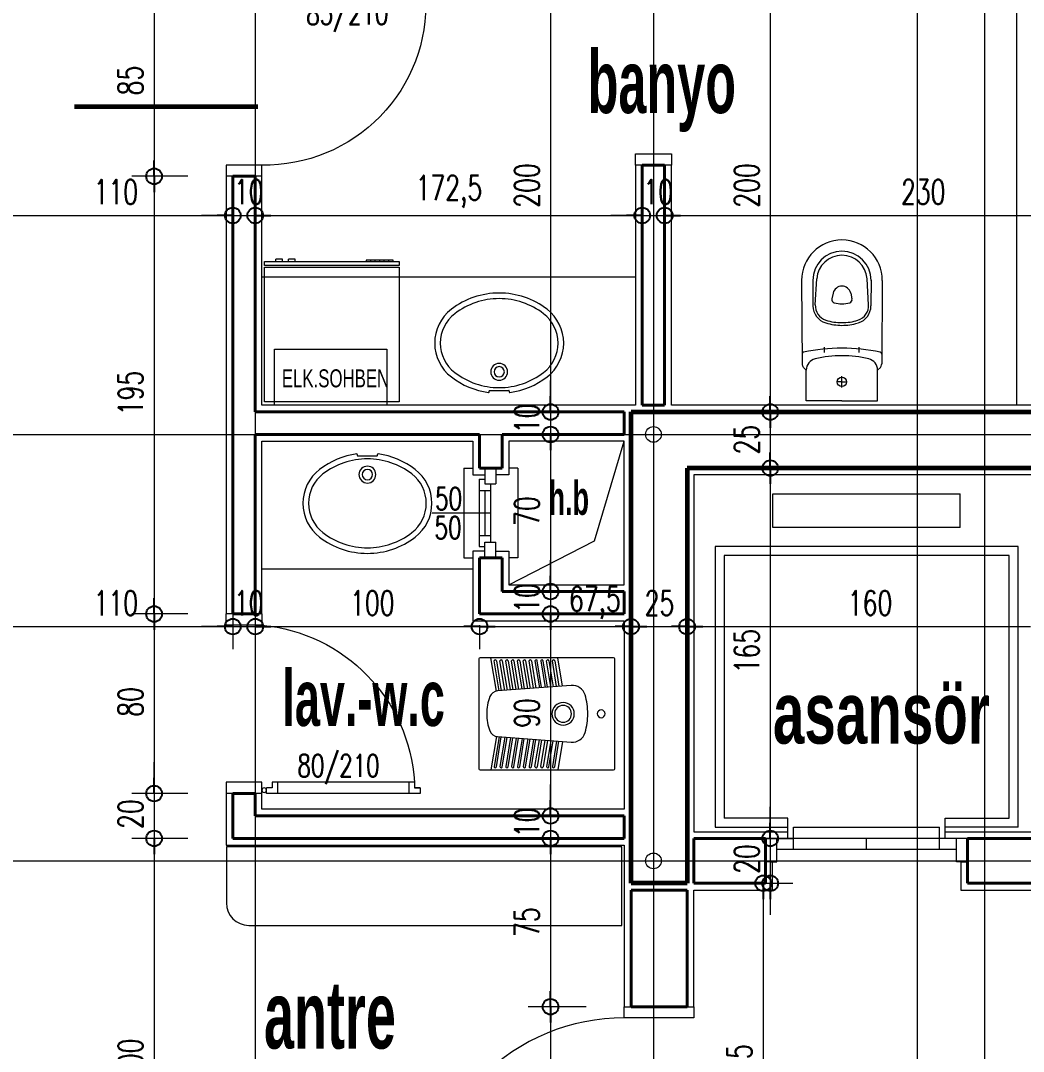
# Model space of a CAD drawing. Header units: millimetres. Extents: x 2016.56 to 2021.8, y 13721.83 to 13722.48.
# Drawn here: x 2017.8394 to 2017.9288, y 13722.1558 to 13722.2477 of the extents above; entities that cross this region are included whole.
import ezdxf

# ---------------------------------------------------------------- set-up
doc = ezdxf.new("R2010")
doc.units = ezdxf.units.MM
for name, pattern in [('ACAD_ISO04W100', [30, 24, -3, 0, -3]), ('ACAD_ISO07W100', [3, 0, -3]), ('DASHDOT', [25.4, 12.7, -6.35, 0, -6.35]), ('DASHED2', [9.524999999999999, 6.35, -3.175])]:
    doc.linetypes.add(name, pattern=pattern)
doc.layers.get('0').update_dxf_attribs({"lineweight": 20})
for name, color, linetype, lineweight in [('aks', 1, 'Continuous', 9), ('DH', 7, 'Continuous', 20), ('DUVAR', 4, 'Continuous', 40), ('DV', 7, 'Continuous', 20), ('kesit', 5, 'Continuous', 60), ('kolon', 5, 'Continuous', 60), ('PENCERE', 3, 'Continuous', 13), ('SIVA', 7, 'Continuous', 20), ('TEFRİŞ', 11, 'Continuous', 9), ('TEXT', 7, 'Continuous', 20)]:
    doc.layers.add(name, color=color, linetype=linetype, lineweight=lineweight)
doc.styles.get("Standard").update_dxf_attribs({"font": 'txt.shx', "width": 0.7, "height": 11})
doc.styles.add('style1', font='swisscbo.ttf', dxfattribs={"width": 0.75, "height": 11})
doc.styles.add('style3', font='GOTHIC.TTF', dxfattribs={"width": 0.7, "height": 11})

msp = doc.modelspace()

# ---------------------------------------------------------------- linework, layer by layer
at = {"color": 0, "lineweight": -2}
for p, q in [((2017.851278259251, 13722.23378914312), (2017.851278259251, 13722.23518914312)), ((2017.851278259251, 13722.23378914312), (2017.851278259251, 13722.23238914312)), ((2017.858290658595, 13722.23030462601), (2017.856890658595, 13722.23030462601)), ((2017.858290658595, 13722.23030462601), (2017.856890658595, 13722.23030462601)), ((2017.860290658595, 13722.23030462601), (2017.861690658595, 13722.23030462601)), ((2017.860290658595, 13722.23030462601), (2017.861690658595, 13722.23030462601)), ((2017.894790658595, 13722.23030462601), (2017.893390658595, 13722.23030462601)), ((2017.894790658595, 13722.23030462601), (2017.893390658595, 13722.23030462601)), ((2017.896790658595, 13722.23030462601), (2017.898190658595, 13722.23030462601)), ((2017.896790658595, 13722.23030462601), (2017.898190658595, 13722.23030462601)), ((2017.88661650944, 13722.21278914312), (2017.88661650944, 13722.21418914312)), ((2017.88661650944, 13722.21278914312), (2017.88661650944, 13722.21418914312)), ((2017.906208940575, 13722.21278914312), (2017.906208940575, 13722.21418914312)), ((2017.906208940575, 13722.21278914312), (2017.906208940575, 13722.21138914312)), ((2017.88661650944, 13722.21078914312), (2017.88661650944, 13722.20938914313)), ((2017.88661650944, 13722.21078914312), (2017.88661650944, 13722.20938914313)), ((2017.906208940575, 13722.20778914312), (2017.906208940575, 13722.20918914312)), ((2017.906208940575, 13722.20778914312), (2017.906208940575, 13722.20638914312)), ((2017.88661650944, 13722.19678914312), (2017.88661650944, 13722.19818914312)), ((2017.88661650944, 13722.19678914312), (2017.88661650944, 13722.19818914312)), ((2017.851278259251, 13722.19478914312), (2017.851278259251, 13722.19618914312)), ((2017.851278259251, 13722.19478914312), (2017.851278259251, 13722.19338914312)), ((2017.88661650944, 13722.19478914312), (2017.88661650944, 13722.19338914312)), ((2017.88661650944, 13722.19478914312), (2017.88661650944, 13722.19338914312)), ((2017.858290658595, 13722.19366210878), (2017.856890658595, 13722.19366210878)), ((2017.858290658595, 13722.19366210878), (2017.856890658595, 13722.19366210878)), ((2017.860290658595, 13722.19366210878), (2017.861690658595, 13722.19366210878)), ((2017.860290658595, 13722.19366210878), (2017.861690658595, 13722.19366210878)), ((2017.880290658595, 13722.19366210878), (2017.878890658595, 13722.19366210878)), ((2017.880290658595, 13722.19366210878), (2017.881690658595, 13722.19366210878)), ((2017.893790658595, 13722.19366210878), (2017.892390658595, 13722.19366210878)), ((2017.893790658595, 13722.19366210878), (2017.895190658595, 13722.19366210878)), ((2017.898790658595, 13722.19366210878), (2017.897390658595, 13722.19366210878)), ((2017.898790658595, 13722.19366210878), (2017.900190658595, 13722.19366210878)), ((2017.851278259251, 13722.17878914312), (2017.851278259251, 13722.18018914312)), ((2017.851278259251, 13722.17878914312), (2017.851278259251, 13722.18018914312)), ((2017.88661650944, 13722.17678914312), (2017.88661650944, 13722.17818914312)), ((2017.88661650944, 13722.17678914312), (2017.88661650944, 13722.17818914312)), ((2017.906208940575, 13722.17478914312), (2017.906208940575, 13722.17618914312)), ((2017.906208940575, 13722.17478914312), (2017.906208940575, 13722.17618914312)), ((2017.851278259251, 13722.17478914312), (2017.851278259251, 13722.17338914312)), ((2017.851278259251, 13722.17478914312), (2017.851278259251, 13722.17338914312)), ((2017.88661650944, 13722.17478914312), (2017.88661650944, 13722.17338914312)), ((2017.88661650944, 13722.17478914312), (2017.88661650944, 13722.17338914312)), ((2017.905574720914, 13722.17078914312), (2017.905574720914, 13722.16938914312)), ((2017.906208940575, 13722.17078914312), (2017.906208940575, 13722.16938914312)), ((2017.88661650944, 13722.15978914312), (2017.88661650944, 13722.16118914312)), ((2017.88661650944, 13722.15978914312), (2017.88661650944, 13722.15838914312))]:
    msp.add_line(p, q, dxfattribs=at)
for p, q in [((2017.894190658595, 13722.22478914312), (2017.860890658595, 13722.22478914312)), ((2017.879690658595, 13722.19878914312), (2017.860890658595, 13722.19878914312)), ((2017.901290658595, 13722.17578914312), (2017.907786182151, 13722.17578914312)), ((2017.928290658595, 13722.17578914312), (2017.921786182151, 13722.17578914312))]:
    msp.add_line(p, q)
at = {"linetype": 'DASHED2'}
for p, q in [((2017.862018618958, 13722.21338914312), (2017.862018618958, 13722.21838914313)), ((2017.862018618958, 13722.21838914313), (2017.872018618958, 13722.21838914313)), ((2017.872018618958, 13722.21838914313), (2017.872018618958, 13722.21338914312))]:
    msp.add_line(p, q, dxfattribs=at)
at = {"color": 0, "lineweight": -2}
for centre in [(2017.851278259251, 13722.23378914312), (2017.851278259251, 13722.23378914312), (2017.858290658595, 13722.23030462601), (2017.858290658595, 13722.23030462601), (2017.860290658595, 13722.23030462601), (2017.860290658595, 13722.23030462601), (2017.894790658595, 13722.23030462601), (2017.894790658595, 13722.23030462601), (2017.896790658595, 13722.23030462601), (2017.896790658595, 13722.23030462601), (2017.88661650944, 13722.21278914312), (2017.88661650944, 13722.21278914312), (2017.906208940575, 13722.21278914312), (2017.906208940575, 13722.21278914312), (2017.88661650944, 13722.21078914312), (2017.88661650944, 13722.21078914312), (2017.906208940575, 13722.20778914312), (2017.906208940575, 13722.20778914312), (2017.88661650944, 13722.19678914312), (2017.88661650944, 13722.19678914312), (2017.851278259251, 13722.19478914312), (2017.851278259251, 13722.19478914312), (2017.88661650944, 13722.19478914312), (2017.88661650944, 13722.19478914312), (2017.858290658595, 13722.19366210878), (2017.858290658595, 13722.19366210878), (2017.860290658595, 13722.19366210878), (2017.860290658595, 13722.19366210878), (2017.880290658595, 13722.19366210878), (2017.880290658595, 13722.19366210878), (2017.893790658595, 13722.19366210878), (2017.893790658595, 13722.19366210878), (2017.898790658595, 13722.19366210878), (2017.898790658595, 13722.19366210878), (2017.851278259251, 13722.17878914312), (2017.851278259251, 13722.17878914312), (2017.88661650944, 13722.17678914312), (2017.88661650944, 13722.17678914312), (2017.851278259251, 13722.17478914312), (2017.851278259251, 13722.17478914312), (2017.88661650944, 13722.17478914312), (2017.88661650944, 13722.17478914312), (2017.906208940575, 13722.17478914312), (2017.906208940575, 13722.17478914312), (2017.905574720914, 13722.17078914312), (2017.906208940575, 13722.17078914312), (2017.88661650944, 13722.15978914312), (2017.88661650944, 13722.15978914312)]:
    msp.add_circle(centre, 0.0007, dxfattribs=at)
at = {"layer": 'aks', "linetype": 'ACAD_ISO04W100', "ltscale": 2}
for p, q in [((2017.860290658595, 13722.40645173834), (2017.860290658595, 13721.95238660583)), ((2017.895790658595, 13722.40645173834), (2017.895790658595, 13721.95238660583)), ((2017.919290658595, 13722.40645173834), (2017.919290658595, 13721.95238660583)), ((2017.925290658595, 13722.40645173834), (2017.925290658595, 13721.95238660583)), ((2017.678471498505, 13722.21078914312), (2018.212109818685, 13722.21078914312)), ((2017.678471498505, 13722.17278914312), (2018.212109818685, 13722.17278914312))]:
    msp.add_line(p, q, dxfattribs=at)
at = {"layer": 'aks'}
for centre in [(2017.895790658595, 13722.21078914312), (2017.895790658595, 13722.17278914312)]:
    msp.add_circle(centre, 0.0007, dxfattribs=at)
at = {"layer": 'DH', "lineweight": 20}
for p, q in [((2017.858290658595, 13722.22737454297), (2017.858290658595, 13722.23230462601)), ((2017.858290658595, 13722.22724357146), (2017.858290658595, 13722.23230462601)), ((2017.860290658595, 13722.22728914312), (2017.860290658595, 13722.23230462601)), ((2017.860290658595, 13722.22728914312), (2017.860290658595, 13722.23230462601)), ((2017.894790658595, 13722.23032986836), (2017.894790658595, 13722.23230462601)), ((2017.894790658595, 13722.23032986836), (2017.894790658595, 13722.23230462601)), ((2017.896790658595, 13722.22933934951), (2017.896790658595, 13722.23230462601)), ((2017.896790658595, 13722.22933934951), (2017.896790658595, 13722.23230462601)), ((2017.858290658595, 13722.19665872329), (2017.858290658595, 13722.19166210877)), ((2017.858290658595, 13722.19583908643), (2017.858290658595, 13722.19166210877)), ((2017.860290658595, 13722.19621075064), (2017.860290658595, 13722.19166210877)), ((2017.860290658595, 13722.19621075064), (2017.860290658595, 13722.19166210877)), ((2017.893790658595, 13722.1908425647), (2017.893790658595, 13722.19566210877)), ((2017.893790658595, 13722.1908425647), (2017.893790658595, 13722.19566210877)), ((2017.898790658595, 13722.18984727913), (2017.898790658595, 13722.19566210877)), ((2017.898790658595, 13722.18984727913), (2017.898790658595, 13722.19566210877)), ((2017.880290658595, 13722.19378914312), (2017.880290658595, 13722.19166210877)), ((2017.880290658595, 13722.19378914312), (2017.880290658595, 13722.19166210877))]:
    msp.add_line(p, q, dxfattribs=at)
at = {"layer": 'DH'}
for p, q in [((2017.837690658595, 13722.23030462601), (2017.856890658595, 13722.23030462601)), ((2017.856890658595, 13722.23030462601), (2017.855490658595, 13722.23030462601)), ((2017.858290658595, 13722.23030462601), (2017.860290658595, 13722.23030462601)), ((2017.861690658595, 13722.23030462601), (2017.893390658595, 13722.23030462601)), ((2017.861690658595, 13722.23030462601), (2017.863090658595, 13722.23030462601)), ((2017.893390658595, 13722.23030462601), (2017.891990658595, 13722.23030462601)), ((2017.894790658595, 13722.23030462601), (2017.896790658595, 13722.23030462601)), ((2017.898190658595, 13722.23030462601), (2017.941390658595, 13722.23030462601)), ((2017.898190658595, 13722.23030462601), (2017.899590658595, 13722.23030462601)), ((2017.837690658595, 13722.19366210878), (2017.856890658595, 13722.19366210878)), ((2017.856890658595, 13722.19366210878), (2017.855490658595, 13722.19366210878)), ((2017.858290658595, 13722.19366210878), (2017.860290658595, 13722.19366210878)), ((2017.861690658595, 13722.19366210878), (2017.878890658595, 13722.19366210878)), ((2017.861690658595, 13722.19366210878), (2017.863090658595, 13722.19366210878)), ((2017.881690658595, 13722.19366210878), (2017.892390658595, 13722.19366210878)), ((2017.895190658595, 13722.19366210878), (2017.897390658595, 13722.19366210878)), ((2017.900190658595, 13722.19366210878), (2017.929390658595, 13722.19366210878))]:
    msp.add_line(p, q, dxfattribs=at)
at = {"layer": 'DUVAR'}
for p, q in [((2017.894790658595, 13722.23478914312), (2017.896790658595, 13722.23478914312)), ((2017.894790658595, 13722.21338914312), (2017.894790658595, 13722.23478914312)), ((2017.896790658595, 13722.21338914312), (2017.896790658595, 13722.23478914312)), ((2017.858290658595, 13722.23378914312), (2017.858290658595, 13722.19478914312)), ((2017.860290658595, 13722.23378914312), (2017.858290658595, 13722.23378914312)), ((2017.860290658595, 13722.23378914312), (2017.860290658595, 13722.21278914312)), ((2017.894790658595, 13722.21338914312), (2017.896790658595, 13722.21338914312)), ((2017.893190658595, 13722.21278914312), (2017.860290658595, 13722.21278914312)), ((2017.893190658595, 13722.21078914312), (2017.893190658595, 13722.21278914312)), ((2017.860290658595, 13722.21078914312), (2017.860290658595, 13722.19478914312)), ((2017.880290658595, 13722.21078914312), (2017.860290658595, 13722.21078914312)), ((2017.880290658595, 13722.21078914312), (2017.880290658595, 13722.20778914312)), ((2017.882290658595, 13722.21078914312), (2017.882290658595, 13722.20778914312)), ((2017.893190658595, 13722.21078914312), (2017.882290658595, 13722.21078914312)), ((2017.882290658595, 13722.20778914312), (2017.880290658595, 13722.20778914312)), ((2017.880290658595, 13722.19978914312), (2017.880290658595, 13722.19478914312)), ((2017.882290658595, 13722.19978914312), (2017.880290658595, 13722.19978914312)), ((2017.882290658595, 13722.19978914312), (2017.882290658595, 13722.19678914312)), ((2017.882290658595, 13722.19678914312), (2017.893190658595, 13722.19678914312)), ((2017.893190658595, 13722.19478914312), (2017.893190658595, 13722.19678914312)), ((2017.860290658595, 13722.19478914312), (2017.858290658595, 13722.19478914312)), ((2017.880290658595, 13722.19478914312), (2017.893190658595, 13722.19478914312)), ((2017.858290658595, 13722.17878914312), (2017.858290658595, 13722.17478914312)), ((2017.860290658595, 13722.17878914312), (2017.858290658595, 13722.17878914312)), ((2017.860290658595, 13722.17878914312), (2017.860290658595, 13722.17678914312)), ((2017.860290658595, 13722.17678914312), (2017.893190658595, 13722.17678914312)), ((2017.893190658595, 13722.17478914312), (2017.893190658595, 13722.17678914312)), ((2017.858290658595, 13722.17478914312), (2017.893190658595, 13722.17478914312)), ((2017.899390658595, 13722.17478914312), (2017.905790658595, 13722.17478914312)), ((2017.899390658595, 13722.17078914312), (2017.899390658595, 13722.17478914312)), ((2017.905790658595, 13722.17478914312), (2017.905790658595, 13722.17078914312)), ((2017.923790658595, 13722.17478914312), (2017.923790658595, 13722.17078914312)), ((2017.923790658595, 13722.17478914312), (2017.930190658595, 13722.17478914312)), ((2017.893790658595, 13722.17018914312), (2017.893790658595, 13722.15978914312)), ((2017.898790658595, 13722.17018914312), (2017.893790658595, 13722.17018914312)), ((2017.898790658595, 13722.17018914312), (2017.898790658595, 13722.15978914312)), ((2017.899390658595, 13722.17078914312), (2017.905790658595, 13722.17078914312)), ((2017.923790658595, 13722.17078914312), (2017.930190658595, 13722.17078914312)), ((2017.898790658595, 13722.15978914312), (2017.893790658595, 13722.15978914312))]:
    msp.add_line(p, q, dxfattribs=at)
at = {"layer": 'DV'}
for p, q in [((2017.88661650944, 13722.25138914312), (2017.88661650944, 13722.21418914312)), ((2017.906208940575, 13722.25138914312), (2017.906208940575, 13722.21418914312)), ((2017.851278259251, 13722.24938914312), (2017.851278259251, 13722.23518914312)), ((2017.851278259251, 13722.23238914312), (2017.851278259251, 13722.19618914312)), ((2017.88661650944, 13722.21418914312), (2017.88661650944, 13722.21558914312)), ((2017.88661650944, 13722.21278914312), (2017.88661650944, 13722.21078914312)), ((2017.906208940575, 13722.21138914312), (2017.906208940575, 13722.20918914312)), ((2017.88661650944, 13722.20938914313), (2017.88661650944, 13722.19818914312)), ((2017.88661650944, 13722.20938914313), (2017.88661650944, 13722.20798914312)), ((2017.906208940575, 13722.20638914312), (2017.906208940575, 13722.17618914312)), ((2017.88661650944, 13722.19818914312), (2017.88661650944, 13722.19958914312)), ((2017.88661650944, 13722.19678914312), (2017.88661650944, 13722.19478914312)), ((2017.851278259251, 13722.19338914312), (2017.851278259251, 13722.18018914312)), ((2017.88661650944, 13722.19338914312), (2017.88661650944, 13722.17818914312)), ((2017.88661650944, 13722.19338914312), (2017.88661650944, 13722.19198914312)), ((2017.851278259251, 13722.18018914312), (2017.851278259251, 13722.18158914312)), ((2017.88661650944, 13722.17818914312), (2017.88661650944, 13722.17958914312)), ((2017.851278259251, 13722.17878914312), (2017.851278259251, 13722.17478914312)), ((2017.906208940575, 13722.17618914312), (2017.906208940575, 13722.17758914312)), ((2017.88661650944, 13722.17678914312), (2017.88661650944, 13722.17478914312)), ((2017.906208940575, 13722.17478914312), (2017.906208940575, 13722.17078914312)), ((2017.851278259251, 13722.17338914312), (2017.851278259251, 13722.13618914312)), ((2017.851278259251, 13722.17338914312), (2017.851278259251, 13722.17198914312)), ((2017.88661650944, 13722.17338914312), (2017.88661650944, 13722.16118914312)), ((2017.88661650944, 13722.17338914312), (2017.88661650944, 13722.17198914312)), ((2017.905574720914, 13722.16938914312), (2017.905574720914, 13722.13918914312)), ((2017.906208940575, 13722.16938914312), (2017.906208940575, 13722.16798914312)), ((2017.88661650944, 13722.15838914312), (2017.88661650944, 13722.14118914312))]:
    msp.add_line(p, q, dxfattribs=at)
at = {"layer": 'DV', "lineweight": 20}
for p, q in [((2017.854290658595, 13722.23378914312), (2017.849278259251, 13722.23378914312)), ((2017.854290658595, 13722.23378914312), (2017.849278259251, 13722.23378914312)), ((2017.885183877686, 13722.21278914312), (2017.88861650944, 13722.21278914312)), ((2017.885183877686, 13722.21278914312), (2017.88861650944, 13722.21278914312)), ((2017.908010419444, 13722.21278914312), (2017.904208940575, 13722.21278914312)), ((2017.908010419444, 13722.21278914312), (2017.904208940575, 13722.21278914312)), ((2017.886290658595, 13722.21078914312), (2017.88861650944, 13722.21078914312)), ((2017.886290658595, 13722.21078914312), (2017.88861650944, 13722.21078914312)), ((2017.908869027862, 13722.20778914312), (2017.904208940575, 13722.20778914312)), ((2017.908869027862, 13722.20778914312), (2017.904208940575, 13722.20778914312)), ((2017.886290658595, 13722.19678914312), (2017.88861650944, 13722.19678914312)), ((2017.886290658595, 13722.19678914312), (2017.88861650944, 13722.19678914312)), ((2017.854290658595, 13722.19478914312), (2017.849278259251, 13722.19478914312)), ((2017.854290658595, 13722.19478914312), (2017.849278259251, 13722.19478914312)), ((2017.886200124566, 13722.19478914312), (2017.88861650944, 13722.19478914312)), ((2017.886200124566, 13722.19478914312), (2017.88861650944, 13722.19478914312)), ((2017.854290658595, 13722.17878914312), (2017.849278259251, 13722.17878914312)), ((2017.854290658595, 13722.17878914312), (2017.849278259251, 13722.17878914312)), ((2017.886954708788, 13722.17678914312), (2017.88861650944, 13722.17678914312)), ((2017.886954708788, 13722.17678914312), (2017.88861650944, 13722.17678914312)), ((2017.854290658595, 13722.17478914312), (2017.849278259251, 13722.17478914312)), ((2017.854290658595, 13722.17478914312), (2017.849278259251, 13722.17478914312)), ((2017.886066163828, 13722.17478914312), (2017.88861650944, 13722.17478914312)), ((2017.886066163828, 13722.17478914312), (2017.88861650944, 13722.17478914312)), ((2017.903390658595, 13722.17478914312), (2017.908208940575, 13722.17478914312)), ((2017.903390658595, 13722.17478914312), (2017.908208940575, 13722.17478914312)), ((2017.903390658595, 13722.17078914312), (2017.907574720914, 13722.17078914312)), ((2017.903390658595, 13722.17078914312), (2017.908208940575, 13722.17078914312)), ((2017.889790658595, 13722.15978914312), (2017.88461650944, 13722.15978914312)), ((2017.889790658595, 13722.15978914312), (2017.88461650944, 13722.15978914312))]:
    msp.add_line(p, q, dxfattribs=at)
at = {"layer": 'kesit', "linetype": 'ACAD_ISO04W100'}
msp.add_line((2017.860528805354, 13722.23996950955), (2017.84419207787, 13722.23996950955), dxfattribs=at)
at = {"layer": 'kolon'}
for p, q in [((2017.893790658595, 13722.17078914312), (2017.893790658595, 13722.21278914312)), ((2017.893790658595, 13722.21278914312), (2017.945290658595, 13722.21278914312)), ((2017.930790658595, 13722.20778914312), (2017.898790658595, 13722.20778914312)), ((2017.898790658595, 13722.20778914312), (2017.898790658595, 13722.17078914312)), ((2017.898790658595, 13722.17078914312), (2017.893790658595, 13722.17078914312))]:
    msp.add_line(p, q, dxfattribs=at)
at = {"layer": 'PENCERE'}
for p, q in [((2017.894190658595, 13722.23478914312), (2017.894190658595, 13722.23578914312)), ((2017.894190658595, 13722.23578914312), (2017.897390658595, 13722.23578914312)), ((2017.897390658595, 13722.23578914312), (2017.897390658595, 13722.23478914312)), ((2017.857690658595, 13722.23478914312), (2017.857690658595, 13722.23378914312)), ((2017.894790658595, 13722.23478914312), (2017.894190658595, 13722.23478914312)), ((2017.897390658595, 13722.23478914312), (2017.896790658595, 13722.23478914312)), ((2017.858290658595, 13722.23378914312), (2017.857690658595, 13722.23378914312)), ((2017.860890658595, 13722.23378914312), (2017.860290658595, 13722.23378914312)), ((2017.880754984389, 13722.20778914312), (2017.880754984389, 13722.20638914312)), ((2017.881754984389, 13722.20778914312), (2017.881754984389, 13722.20638914312)), ((2017.880254984389, 13722.20678914312), (2017.880754984389, 13722.20678914312)), ((2017.880254984389, 13722.20678914312), (2017.880254984389, 13722.20078914312)), ((2017.880754984389, 13722.20638914312), (2017.881754984389, 13722.20638914312)), ((2017.881254984389, 13722.20638914312), (2017.881254984389, 13722.20118914312)), ((2017.880254984389, 13722.20578914313), (2017.881254984389, 13722.20578914313)), ((2017.880754984389, 13722.20578914313), (2017.880754984389, 13722.20178914312)), ((2017.880254984389, 13722.20178914312), (2017.881254984389, 13722.20178914312)), ((2017.880254984389, 13722.20078914312), (2017.880754984389, 13722.20078914312)), ((2017.880754984389, 13722.20118914312), (2017.881754984389, 13722.20118914312)), ((2017.880754984389, 13722.19978914312), (2017.880754984389, 13722.20118914312)), ((2017.881754984389, 13722.19978914312), (2017.881754984389, 13722.20118914312)), ((2017.857690658595, 13722.19378914312), (2017.857690658595, 13722.19478914312)), ((2017.858290658595, 13722.19478914312), (2017.857690658595, 13722.19478914312)), ((2017.860890658595, 13722.19478914312), (2017.860290658595, 13722.19478914312)), ((2017.857690658595, 13722.17978914312), (2017.857690658595, 13722.17878914312)), ((2017.858290658595, 13722.17878914312), (2017.857690658595, 13722.17878914312)), ((2017.860890658595, 13722.17878914312), (2017.860290658595, 13722.17878914312)), ((2017.893190658595, 13722.15878914312), (2017.893190658595, 13722.15978914312)), ((2017.893190658595, 13722.15978914312), (2017.893790658595, 13722.15978914312)), ((2017.898790658595, 13722.15978914312), (2017.899390658595, 13722.15978914312)), ((2017.899390658595, 13722.15978914312), (2017.899390658595, 13722.15878914312))]:
    msp.add_line(p, q, dxfattribs=at)
at = {"layer": 'PENCERE', "extrusion": (-2.999321443644279e-32, -1.224606353822378e-16, -1)}
for p, q in [((2017.860890658595, 13722.23478914312), (2017.857690658595, 13722.23478914312)), ((2017.860890658595, 13722.23378914312), (2017.860890658595, 13722.23478914312))]:
    msp.add_line(p, q, dxfattribs=at)
at = {"layer": 'PENCERE', "extrusion": (-2.999321443644278e-32, 1.224606353822377e-16, -1)}
for p, q in [((2017.860890658595, 13722.19478914312), (2017.860890658595, 13722.19378914312)), ((2017.860890658595, 13722.19378914312), (2017.857690658595, 13722.19378914312))]:
    msp.add_line(p, q, dxfattribs=at)
at = {"layer": 'PENCERE', "extrusion": (-1.499660721822138e-32, -1.224606353822377e-16, -1)}
for p, q in [((2017.860890658595, 13722.17978914312), (2017.857690658595, 13722.17978914312)), ((2017.860890658595, 13722.17878914312), (2017.860890658595, 13722.17978914312))]:
    msp.add_line(p, q, dxfattribs=at)
at = {"layer": 'PENCERE', "extrusion": (-4.379057701015052e-47, -1.224606353822377e-16, -1)}
for p, q in [((2017.861290658595, 13722.17878914312), (2017.861290658595, 13722.17928914313)), ((2017.861790658595, 13722.17928914313), (2017.861290658595, 13722.17928914313)), ((2017.874490658595, 13722.17978914312), (2017.861790658595, 13722.17978914312)), ((2017.861790658595, 13722.17978914312), (2017.861790658595, 13722.17928914313)), ((2017.862290658595, 13722.17978914312), (2017.862290658595, 13722.17878914312)), ((2017.873990658595, 13722.17978914312), (2017.873990658595, 13722.17878914312)), ((2017.874490658595, 13722.17978914312), (2017.874490658595, 13722.17928914313)), ((2017.874490658595, 13722.17928914313), (2017.874990658595, 13722.17928914313)), ((2017.874990658595, 13722.17928914313), (2017.874490658595, 13722.17928914313)), ((2017.874990658595, 13722.17928914313), (2017.874990658595, 13722.17878914312)), ((2017.874990658595, 13722.17878914312), (2017.861290658595, 13722.17878914312))]:
    msp.add_line(p, q, dxfattribs=at)
at = {"layer": 'PENCERE', "extrusion": (1.359474883320852e-29, 1.224606353822377e-16, -1)}
msp.add_line((2017.899390658595, 13722.15878914312), (2017.893190658595, 13722.15878914312), dxfattribs=at)
at = {"layer": 'PENCERE', "extrusion": (-4.379057701015052e-47, -1.224606353822377e-16, -1)}
msp.add_circle((-2017.861090658595, 13722.17908914312), 0.0002, dxfattribs=at)
at = {"layer": 'PENCERE', "extrusion": (-4.379057701015053e-47, 1.224606353822377e-16, -1)}
msp.add_arc((-2017.861138541701, 13722.24915320357), 0.01436619916531696, 177.462894705691, 270.9886651679178, dxfattribs=at)
at = {"layer": 'PENCERE', "extrusion": (-4.379057701015052e-47, -1.224606353822377e-16, -1)}
msp.add_arc((-2017.859531554003, 13722.17886315581), 0.01498773707762894, 95.20279185687308, 176.4578392859356, dxfattribs=at)
at = {"layer": 'PENCERE'}
msp.add_arc((2017.893104173224, 13722.14099844898), 0.01779090436109204, 89.72147192712997, 180.6740871448406, dxfattribs=at)
at = {"layer": 'SIVA'}
for p, q in [((2017.894190658595, 13722.23478914312), (2017.894190658595, 13722.21338914312)), ((2017.897390658595, 13722.21338914312), (2017.897390658595, 13722.23478914312)), ((2017.857690658595, 13722.23378914312), (2017.857690658595, 13722.19478914312)), ((2017.860890658595, 13722.21338914312), (2017.860890658595, 13722.23378914312)), ((2017.894190658595, 13722.21338914312), (2017.860890658595, 13722.21338914312)), ((2017.942190658595, 13722.21338914312), (2017.897390658595, 13722.21338914312)), ((2017.860890658595, 13722.19478914312), (2017.860890658595, 13722.21018914312)), ((2017.860890658595, 13722.21018914312), (2017.879690658595, 13722.21018914312)), ((2017.879690658595, 13722.21018914312), (2017.879690658595, 13722.20718914312)), ((2017.893190658595, 13722.21018914312), (2017.882890658595, 13722.21018914312)), ((2017.882890658595, 13722.21018914312), (2017.882890658595, 13722.20718914312)), ((2017.890543693984, 13722.20131287235), (2017.893190658595, 13722.21018914312)), ((2017.893190658595, 13722.19738914312), (2017.893190658595, 13722.21018914312)), ((2017.878890658595, 13722.20778914312), (2017.879690658595, 13722.20778914312)), ((2017.878890658595, 13722.20778914312), (2017.878890658595, 13722.19978914312)), ((2017.883690658595, 13722.20778914312), (2017.882890658595, 13722.20778914312)), ((2017.883690658595, 13722.20778914312), (2017.883690658595, 13722.19978914312)), ((2017.879690658595, 13722.20718914312), (2017.880754984389, 13722.20718914312)), ((2017.882890658595, 13722.20718914312), (2017.881754984389, 13722.20718914312)), ((2017.930190658595, 13722.20718914312), (2017.899390658595, 13722.20718914312)), ((2017.899390658595, 13722.20718914312), (2017.899390658595, 13722.17538914312)), ((2017.906445240237, 13722.20249438255), (2017.906445240237, 13722.20549438255)), ((2017.906445240237, 13722.20549438255), (2017.923136076953, 13722.20549438255)), ((2017.923136076953, 13722.20249438255), (2017.923136076953, 13722.20549438255)), ((2017.923136076953, 13722.20249438255), (2017.906445240237, 13722.20249438255)), ((2017.882890658595, 13722.19738914312), (2017.890543693984, 13722.20131287235)), ((2017.880754984389, 13722.20038914312), (2017.879690658595, 13722.20038914312)), ((2017.879690658595, 13722.20038914312), (2017.879690658595, 13722.19418914312)), ((2017.881754984389, 13722.20038914312), (2017.882890658595, 13722.20038914312)), ((2017.882890658595, 13722.20038914312), (2017.882890658595, 13722.19738914312)), ((2017.901290658595, 13722.200788812), (2017.901290658595, 13722.17578914312)), ((2017.928290658595, 13722.200788812), (2017.901290658595, 13722.200788812)), ((2017.928290658595, 13722.17578914312), (2017.928290658595, 13722.200788812)), ((2017.878890658595, 13722.19978914312), (2017.879690658595, 13722.19978914312)), ((2017.883690658595, 13722.19978914312), (2017.882890658595, 13722.19978914312)), ((2017.902090658595, 13722.199988812), (2017.902090658595, 13722.17658914312)), ((2017.927490658595, 13722.199988812), (2017.902090658595, 13722.199988812)), ((2017.927490658595, 13722.17658914312), (2017.927490658595, 13722.199988812)), ((2017.882890658595, 13722.19738914312), (2017.893190658595, 13722.19738914312)), ((2017.879690658595, 13722.19418914312), (2017.893190658595, 13722.19418914312)), ((2017.893190658595, 13722.19418914312), (2017.893190658595, 13722.17738914312)), ((2017.857690658595, 13722.17878914312), (2017.857690658595, 13722.17418914312)), ((2017.860890658595, 13722.17738914312), (2017.860890658595, 13722.17878914312)), ((2017.893190658595, 13722.17738914312), (2017.860890658595, 13722.17738914312)), ((2017.907786182151, 13722.17658914312), (2017.902090658595, 13722.17658914312)), ((2017.907786182151, 13722.17578914312), (2017.907786182151, 13722.17658914312)), ((2017.921786182151, 13722.17658914312), (2017.927490658595, 13722.17658914312)), ((2017.921786182151, 13722.17578914312), (2017.921786182151, 13722.17658914312)), ((2017.907786182151, 13722.17478914312), (2017.907786182151, 13722.17578914312)), ((2017.908286182151, 13722.17378914312), (2017.908286182151, 13722.17578914312)), ((2017.908286182151, 13722.17578914312), (2017.921286182151, 13722.17578914312)), ((2017.921286182151, 13722.17378914312), (2017.921286182151, 13722.17578914312)), ((2017.921786182151, 13722.17478914312), (2017.921786182151, 13722.17578914312)), ((2017.899390658595, 13722.17538914312), (2017.907786182151, 13722.17538914312)), ((2017.923790658595, 13722.17478914312), (2017.905790658595, 13722.17478914312)), ((2017.906786182151, 13722.17268914312), (2017.906786182151, 13722.17478914312)), ((2017.914790658595, 13722.17378914312), (2017.914790658595, 13722.17478914312)), ((2017.921786182151, 13722.17538914312), (2017.930190658595, 13722.17538914312)), ((2017.922795135038, 13722.17268914312), (2017.922795135038, 13722.17478914312)), ((2017.857690658595, 13722.17418914312), (2017.893190658595, 13722.17418914312)), ((2017.893190658595, 13722.17418914312), (2017.893190658595, 13722.15978914312)), ((2017.922795135038, 13722.17378914312), (2017.906786182151, 13722.17378914312)), ((2017.906298658595, 13722.17268914312), (2017.905790658595, 13722.17268914312)), ((2017.906298658595, 13722.17268914312), (2017.906786182151, 13722.17268914312)), ((2017.906390658595, 13722.17018914312), (2017.906390658595, 13722.17268914312)), ((2017.923282658595, 13722.17268914312), (2017.922795135038, 13722.17268914312)), ((2017.923190658595, 13722.17268914312), (2017.923190658595, 13722.17018914312)), ((2017.923282658595, 13722.17268914312), (2017.923790658595, 13722.17268914312)), ((2017.899390658595, 13722.15978914312), (2017.899390658595, 13722.17018914312)), ((2017.899390658595, 13722.17018914312), (2017.906390658595, 13722.17018914312)), ((2017.923190658595, 13722.17018914312), (2017.936390658595, 13722.17018914312))]:
    msp.add_line(p, q, dxfattribs=at)
at = {"layer": 'TEFRİŞ'}
for p, q in [((2017.928190658595, 13722.21338914312), (2017.928190658595, 13722.25218914312)), ((2017.861119831571, 13722.22583070417), (2017.861119831571, 13722.22618508948)), ((2017.861119831571, 13722.22618508948), (2017.873119831571, 13722.22618508948)), ((2017.862122433369, 13722.22621777945), (2017.862122433369, 13722.22641698236)), ((2017.862711172916, 13722.22641698236), (2017.862122433369, 13722.22641698236)), ((2017.862711172916, 13722.22621777945), (2017.862711172916, 13722.22641698236)), ((2017.863855944171, 13722.22641698236), (2017.863267204624, 13722.22641698236)), ((2017.863267204624, 13722.22621777945), (2017.863267204624, 13722.22641698236)), ((2017.863855944171, 13722.22621777945), (2017.863855944171, 13722.22641698236)), ((2017.87258972375, 13722.22631891247), (2017.87018972375, 13722.22631891247)), ((2017.87018972375, 13722.22631891247), (2017.87018972375, 13722.22622839417)), ((2017.87058972375, 13722.22622839417), (2017.87058972375, 13722.22631891247)), ((2017.87098972375, 13722.22622839417), (2017.87098972375, 13722.22631891247)), ((2017.87138972375, 13722.22622839417), (2017.87138972375, 13722.22631891247)), ((2017.87178972375, 13722.22622839417), (2017.87178972375, 13722.22631891247)), ((2017.87218972375, 13722.22622839417), (2017.87218972375, 13722.22631891247)), ((2017.87258972375, 13722.22622839417), (2017.87258972375, 13722.22631891247)), ((2017.873119831571, 13722.22618508948), (2017.873119831571, 13722.22583070417)), ((2017.873119831571, 13722.22583070417), (2017.861119831571, 13722.22583070417)), ((2017.861119831571, 13722.22478914312), (2017.861119831571, 13722.22570344142)), ((2017.861119831571, 13722.22570344142), (2017.873119831571, 13722.22570344142)), ((2017.873119831571, 13722.22570344142), (2017.873119831571, 13722.22478914312)), ((2017.908994766473, 13722.22452065264), (2017.909044766473, 13722.21708032183)), ((2017.909994743893, 13722.22452737261), (2017.910010077544, 13722.22224562401)), ((2017.910218967407, 13722.22234904081), (2017.910358873497, 13722.22465623508)), ((2017.914970565539, 13722.22234904081), (2017.914830659449, 13722.22465623508)), ((2017.915194789052, 13722.22452737261), (2017.915179455402, 13722.22224562401)), ((2017.916194766473, 13722.22452065264), (2017.916144766473, 13722.21708032183)), ((2017.911814756103, 13722.22339010431), (2017.911698719467, 13722.22288081665)), ((2017.913374776843, 13722.22339010431), (2017.913490813478, 13722.22288081665)), ((2017.911044766473, 13722.21807983461), (2017.911044766473, 13722.21855155716)), ((2017.914144766473, 13722.21807983461), (2017.914144766473, 13722.21855155716)), ((2017.909170858784, 13722.21675474386), (2017.909098356311, 13722.21688032183)), ((2017.916018674161, 13722.21675474386), (2017.916091176634, 13722.21688032183)), ((2017.909170858784, 13722.21675474386), (2017.909414766473, 13722.21652147227)), ((2017.909414766473, 13722.21377065264), (2017.909414766473, 13722.21652147227)), ((2017.916018674161, 13722.21675474386), (2017.915774766473, 13722.21652147227)), ((2017.915774766473, 13722.21377065264), (2017.915774766473, 13722.21652147227)), ((2017.881138823962, 13722.21456760837), (2017.881138823962, 13722.21464746796)), ((2017.881178090109, 13722.21469509486), (2017.882903227081, 13722.21469509486)), ((2017.882942493228, 13722.21464746796), (2017.882942493228, 13722.21456760837)), ((2017.912594766473, 13722.21377065264), (2017.909414766473, 13722.21377065264)), ((2017.912594766473, 13722.21377065264), (2017.915774766473, 13722.21377065264)), ((2017.869388823962, 13722.20901067788), (2017.869388823962, 13722.20893081829)), ((2017.869428090109, 13722.20888319138), (2017.871153227081, 13722.20888319138)), ((2017.871192493228, 13722.20893081829), (2017.871192493228, 13722.20901067788)), ((2017.880235317275, 13722.19079492381), (2017.880235317275, 13722.18099492381)), ((2017.892235317275, 13722.19089492381), (2017.880335317275, 13722.19089492381)), ((2017.881786199287, 13722.18792157308), (2017.881299494633, 13722.19089492381)), ((2017.882026407042, 13722.18793981671), (2017.881590874211, 13722.1906005512)), ((2017.881790419476, 13722.19061958994), (2017.882226580171, 13722.18795501973)), ((2017.882540021747, 13722.18797882542), (2017.882110874212, 13722.1906005512)), ((2017.882310419476, 13722.19061958994), (2017.882740194876, 13722.18799402844)), ((2017.883053636452, 13722.18801783413), (2017.882630874212, 13722.1906005512)), ((2017.882830419476, 13722.19061958994), (2017.883253809581, 13722.18803303716)), ((2017.883567251157, 13722.18805684284), (2017.883150874212, 13722.1906005512)), ((2017.883350419477, 13722.19061958994), (2017.883767424286, 13722.18807204587)), ((2017.884080865862, 13722.18809585156), (2017.883670874211, 13722.1906005512)), ((2017.883870419476, 13722.19061958994), (2017.884281038991, 13722.18811105458)), ((2017.884594480567, 13722.18813486027), (2017.884190874212, 13722.1906005512)), ((2017.884390419476, 13722.19061958994), (2017.884794653696, 13722.18815006329)), ((2017.885108095272, 13722.18817386898), (2017.884710874212, 13722.1906005512)), ((2017.884910419476, 13722.19061958994), (2017.885308268401, 13722.188189072)), ((2017.885230874212, 13722.1906005512), (2017.885621709977, 13722.18821287769)), ((2017.885821883106, 13722.18822808071), (2017.885430419477, 13722.19061958994)), ((2017.885750874212, 13722.1906005512), (2017.886135324682, 13722.1882518864)), ((2017.886335497811, 13722.18826708942), (2017.885950419476, 13722.19061958994)), ((2017.886648939387, 13722.18829089511), (2017.886270874212, 13722.1906005512)), ((2017.886470419476, 13722.19061958994), (2017.886849112516, 13722.18830609814)), ((2017.887162554092, 13722.18832990383), (2017.886790874212, 13722.1906005512)), ((2017.886990419476, 13722.19061958994), (2017.887362727221, 13722.18834510685)), ((2017.887676168797, 13722.18836891254), (2017.887262688668, 13722.19089492381)), ((2017.892335317275, 13722.18099492381), (2017.892335317275, 13722.19079492381)), ((2017.888453139167, 13722.18842792295), (2017.8818976896, 13722.1879300407)), ((2017.881786199287, 13722.18386827455), (2017.881299494633, 13722.18089492381)), ((2017.882026407042, 13722.18385003092), (2017.881590874211, 13722.18118929643)), ((2017.881790419476, 13722.18117025769), (2017.882226580171, 13722.1838348279)), ((2017.8818976896, 13722.18385980693), (2017.888453139167, 13722.18336192468)), ((2017.882540021747, 13722.18381102221), (2017.882110874212, 13722.18118929643)), ((2017.882310419476, 13722.18117025769), (2017.882740194876, 13722.18379581919)), ((2017.883053636452, 13722.1837720135), (2017.882630874212, 13722.18118929643)), ((2017.882830419476, 13722.18117025769), (2017.883253809581, 13722.18375681047)), ((2017.883567251157, 13722.18373300479), (2017.883150874212, 13722.18118929643)), ((2017.883350419477, 13722.18117025769), (2017.883767424286, 13722.18371780176)), ((2017.884080865862, 13722.18369399607), (2017.883670874211, 13722.18118929643)), ((2017.883870419476, 13722.18117025769), (2017.884281038991, 13722.18367879305)), ((2017.884594480567, 13722.18365498736), (2017.884190874212, 13722.18118929643)), ((2017.884390419476, 13722.18117025769), (2017.884794653696, 13722.18363978434)), ((2017.885108095272, 13722.18361597865), (2017.884710874212, 13722.18118929643)), ((2017.884910419476, 13722.18117025769), (2017.885308268401, 13722.18360077563)), ((2017.885230874212, 13722.18118929643), (2017.885621709977, 13722.18357696994)), ((2017.885821883106, 13722.18356176692), (2017.885430419477, 13722.18117025769)), ((2017.885750874212, 13722.18118929643), (2017.886135324682, 13722.18353796123)), ((2017.886335497811, 13722.18352275821), (2017.885950419476, 13722.18117025769)), ((2017.886648939387, 13722.18349895251), (2017.886270874212, 13722.18118929643)), ((2017.886470419476, 13722.18117025769), (2017.886849112516, 13722.18348374949)), ((2017.887162554092, 13722.1834599438), (2017.886790874212, 13722.18118929643)), ((2017.886990419476, 13722.18117025769), (2017.887362727221, 13722.18344474078)), ((2017.887676168797, 13722.18342093509), (2017.887262688668, 13722.18089492381)), ((2017.880335317275, 13722.18089492381), (2017.892235317275, 13722.18089492381)), ((2017.863720989405, 13722.17403680521), (2017.857720989405, 13722.17403680521)), ((2017.857720989405, 13722.17403680521), (2017.857720989405, 13722.16903680521)), ((2017.892971616612, 13722.17403680521), (2017.863720989405, 13722.17403680521)), ((2017.892971616612, 13722.16703680521), (2017.892971616612, 13722.17403680521)), ((2017.859720989405, 13722.16703680521), (2017.892971616612, 13722.16703680521))]:
    msp.add_line(p, q, dxfattribs=at)
at = {"layer": 'TEFRİŞ', "linetype": 'ACAD_ISO07W100'}
for p, q in [((2017.861119831571, 13722.21370344142), (2017.861119831571, 13722.22478914312)), ((2017.873119831571, 13722.22478914312), (2017.873119831571, 13722.21370344142)), ((2017.873119831571, 13722.21370344142), (2017.861119831571, 13722.21370344142))]:
    msp.add_line(p, q, dxfattribs=at)
at = {"layer": 'TEFRİŞ', "linetype": 'DASHDOT'}
for p, q in [((2017.912594766473, 13722.21496702917), (2017.912594766473, 13722.21597162409)), ((2017.912594766473, 13722.21547065264), (2017.912127043124, 13722.21547065264)), ((2017.912594766473, 13722.21547065264), (2017.913057023882, 13722.21547065264))]:
    msp.add_line(p, q, dxfattribs=at)
at = {"layer": 'TEFRİŞ'}
msp.add_circle((2017.912594766473, 13722.21547065264), 0.00042, dxfattribs=at)
for centre, radius, start, end in [((2017.912594766473, 13722.22452065264), 0.0036, 90, 180), ((2017.912594766473, 13722.22452065264), 0.0036, 0, 90), ((2017.912594766473, 13722.22452065264), 0.0026, 90, 180), ((2017.912594766473, 13722.22452065264), 0.0026, 0, 90), ((2017.912594766473, 13722.22452065264), 0.00224, 90, 176.5298867543692), ((2017.912594766473, 13722.22452065264), 0.00224, 3.470113245630859, 90), ((2017.882040658595, 13722.21638914312), 0.007, 90, 127.5443250403583), ((2017.882040658595, 13722.21638914312), 0.007, 52.4556749596417, 90), ((2017.912594766473, 13722.22321238593), 0.0008, 90, 167.1647747896772), ((2017.912594766473, 13722.22321238593), 0.0008, 12.83522521032283, 90), ((2017.882040658595, 13722.21638914312), 0.00650000000000001, 90, 127.5443250403583), ((2017.882040658595, 13722.21638914312), 0.006500000000000001, 52.4556749596417, 90), ((2017.911991223356, 13722.22281417226), 0.0003, 167.1647747896772, 253.1100056700404), ((2017.912594766473, 13722.22480191449), 0.002377350106996019, 253.1100056700404, 270), ((2017.912594766473, 13722.22480191449), 0.002377350106996019, 270, 286.8899943299596), ((2017.913198309589, 13722.22281417226), 0.0003, 286.8899943299596, 12.83522521032283), ((2017.880090658595, 13722.21892636601), 0.003800000000000011, 127.5443250403583, 180), ((2017.880090658595, 13722.21892636601), 0.003300000000000002, 127.5443250403583, 180), ((2017.883990658595, 13722.21892636601), 0.003300000000000003, 0, 52.4556749596417), ((2017.883990658595, 13722.21892636601), 0.003800000000000009, 0, 52.4556749596417), ((2017.911610041417, 13722.22225637598), 0.0016, 180.3850295911246, 253.1644923052481), ((2017.911576473856, 13722.2222667229), 0.00136, 176.5298867543692, 252.5725560212483), ((2017.913613059089, 13722.2222667229), 0.00136, 287.4274439787517, 3.470113245630859), ((2017.913579491529, 13722.22225637598), 0.0016, 286.8355076947519, 359.6149704088754), ((2017.912594766473, 13722.22551065264), 0.005, 253.1644923052481, 270), ((2017.912594766473, 13722.22551065264), 0.00476, 252.5725560212483, 270), ((2017.912594766473, 13722.22551065264), 0.00476, 270, 287.4274439787517), ((2017.912594766473, 13722.22551065264), 0.005, 270, 286.2251001017871), ((2017.880090658595, 13722.21892636601), 0.003799999999999997, 180, 232.4556749596417), ((2017.880090658595, 13722.21892636601), 0.003299999999999994, 180, 232.4556749596417), ((2017.883990658595, 13722.21892636601), 0.003299999999999994, 307.5443250403583, 0), ((2017.883990658595, 13722.21892636601), 0.003800000000000003, 307.5443250403583, 0), ((2017.909244766473, 13722.21793795511), 0.0002, 108.0703908807241, 180), ((2017.912594766473, 13722.20167822702), 0.0168, 90, 101.7181477883926), ((2017.912594766473, 13722.20737065264), 0.01043, 90, 103.2219248640719), ((2017.912594766473, 13722.20167822702), 0.0168, 78.28185221160737, 90), ((2017.912594766473, 13722.20737065264), 0.01043, 76.77807513592806, 90), ((2017.915944766473, 13722.21793795511), 0.0002, 0, 71.92960911927594), ((2017.882040658595, 13722.21636767002), 0.00075, 90, 270), ((2017.882040658595, 13722.21636767002), 0.00075, 270, 90), ((2017.909444766473, 13722.21708032183), 0.0004, 180, 209.9999998287185), ((2017.910444766473, 13722.21652147227), 0.00103, 103.2219248640719, 180), ((2017.914744766473, 13722.21652147227), 0.00103, 0, 76.77807513592806), ((2017.915744766473, 13722.21708032183), 0.0004, 330.0000001712815, 0), ((2017.882040658595, 13722.22146358891), 0.006500000000000001, 232.4556749596417, 270), ((2017.882040658595, 13722.21636767002), 0.0004600000000000001, 90, 270), ((2017.882040658595, 13722.21636767002), 0.0004600000000000001, 270, 90), ((2017.882040658595, 13722.22146358891), 0.006500000000000001, 270, 307.5443250403583), ((2017.882040658595, 13722.22146358891), 0.007000000000000004, 232.4556749596417, 262.222813907987), ((2017.882040658595, 13722.22146358891), 0.006999999999999989, 277.777186092013, 307.5443250403583), ((2017.881098823962, 13722.21456760837), 3.999999999999886e-05, 262.222813907987, 0), ((2017.881178090109, 13722.21465509487), 3.999999999999653e-05, 90, 190.9920436954167), ((2017.882903227081, 13722.21465509487), 4e-05, 349.0079563045833, 90), ((2017.882982493228, 13722.21456760837), 3.999999999999886e-05, 180, 277.777186092013), ((2017.870290658595, 13722.20211469734), 0.007000000000000004, 97.77718609201298, 127.5443250403583), ((2017.870290658595, 13722.20211469734), 0.006500000000000001, 90, 127.5443250403583), ((2017.869348823962, 13722.20901067788), 3.999999999999886e-05, 0, 97.77718609201298), ((2017.869428090109, 13722.20892319138), 3.999999999999653e-05, 169.0079563045833, 270), ((2017.870290658595, 13722.20211469734), 0.006500000000000001, 52.4556749596417, 90), ((2017.871153227081, 13722.20892319138), 4e-05, 270, 10.99204369541668), ((2017.871232493228, 13722.20901067788), 3.999999999999886e-05, 82.222813907987, 180), ((2017.870290658595, 13722.20211469734), 0.006999999999999989, 52.4556749596417, 82.222813907987), ((2017.868340658595, 13722.20465192023), 0.003799999999999997, 127.5443250403583, 180), ((2017.870290658595, 13722.20721061622), 0.00075, 90, 270), ((2017.870290658595, 13722.20721061622), 0.0004600000000000001, 90, 270), ((2017.870290658595, 13722.20721061622), 0.00075, 270, 90), ((2017.870290658595, 13722.20721061622), 0.0004600000000000001, 270, 90), ((2017.872240658595, 13722.20465192023), 0.003800000000000003, 0, 52.4556749596417), ((2017.868340658595, 13722.20465192023), 0.003299999999999994, 127.5443250403583, 180), ((2017.872240658595, 13722.20465192023), 0.003299999999999994, 0, 52.4556749596417), ((2017.868340658595, 13722.20465192023), 0.003800000000000011, 180, 232.4556749596417), ((2017.868340658595, 13722.20465192023), 0.003300000000000002, 180, 232.4556749596417), ((2017.872240658595, 13722.20465192023), 0.003300000000000003, 307.5443250403583, 0), ((2017.872240658595, 13722.20465192023), 0.003800000000000009, 307.5443250403583, 0), ((2017.870290658595, 13722.20718914312), 0.007, 232.4556749596417, 270), ((2017.870290658595, 13722.20718914312), 0.00650000000000001, 232.4556749596417, 270), ((2017.870290658595, 13722.20718914312), 0.006500000000000001, 270, 307.5443250403583), ((2017.870290658595, 13722.20718914312), 0.007, 270, 307.5443250403583), ((2017.880335317275, 13722.19079492381), 0.0001, 90, 180), ((2017.881669823516, 13722.19061347433), 8.000000000000264e-05, 120.6349492491854, 189.2962429771294), ((2017.881686578642, 13722.19058518236), 0.0001128811458724552, 40.79822799509288, 120.6349492491854), ((2017.881711470171, 13722.19060666681), 8.000000000051476e-05, 9.296242977129415, 40.79822799509288), ((2017.882189823516, 13722.19061347433), 8.000000000000264e-05, 120.6349492491854, 189.2962429771294), ((2017.882206578642, 13722.19058518236), 0.0001128811458724552, 40.79822799509288, 120.6349492491854), ((2017.882231470172, 13722.19060666681), 8.000000000051476e-05, 9.296242977129415, 40.79822799509288), ((2017.882709823517, 13722.19061347433), 8.000000000000264e-05, 120.6349492491854, 189.2962429771294), ((2017.882726578642, 13722.19058518236), 0.0001128811458724552, 40.79822799509288, 120.6349492491854), ((2017.882751470172, 13722.19060666681), 8.000000000051476e-05, 9.296242977129415, 40.79822799509288), ((2017.883229823517, 13722.19061347433), 8.000000000000264e-05, 120.6349492491854, 189.2962429771294), ((2017.883246578642, 13722.19058518236), 0.0001128811458724552, 40.79822799509288, 120.6349492491854), ((2017.883271470172, 13722.19060666681), 8.000000000051476e-05, 9.296242977129415, 40.79822799509288), ((2017.883749823516, 13722.19061347433), 8.000000000000264e-05, 120.6349492491854, 189.2962429771294), ((2017.883766578642, 13722.19058518236), 0.0001128811458724552, 40.79822799509288, 120.6349492491854), ((2017.883791470171, 13722.19060666681), 8.000000000051476e-05, 9.296242977129415, 40.79822799509288), ((2017.884269823516, 13722.19061347433), 8.000000000000041e-05, 120.6349492491854, 189.2962429771294), ((2017.884286578642, 13722.19058518236), 0.0001128811458724563, 40.79822799509288, 120.6349492491854), ((2017.884311470171, 13722.19060666681), 8.000000000051476e-05, 9.296242977129415, 40.79822799509288), ((2017.884789823516, 13722.19061347433), 8.000000000000041e-05, 120.6349492491854, 189.2962429771294), ((2017.884806578642, 13722.19058518236), 0.0001128811458724563, 40.79822799509288, 120.6349492491854), ((2017.884831470172, 13722.19060666681), 8.000000000051476e-05, 9.296242977129415, 40.79822799509288), ((2017.885309823517, 13722.19061347433), 8.000000000051796e-05, 120.6349492491854, 189.2962429771294), ((2017.885326578642, 13722.19058518236), 0.0001128811458724532, 40.79822799509288, 120.6349492491854), ((2017.885351470172, 13722.19060666681), 8.000000000000316e-05, 9.296242977129415, 40.79822799509288), ((2017.885829823517, 13722.19061347433), 7.999999999999937e-05, 120.6349492491854, 189.2962429771294), ((2017.885846578642, 13722.19058518236), 0.0001128811458724552, 40.79822799509288, 120.6349492491854), ((2017.885871470171, 13722.19060666681), 8.000000000051461e-05, 9.296242977129415, 40.79822799509288), ((2017.886349823516, 13722.19061347433), 8.000000000000041e-05, 120.6349492491854, 189.2962429771294), ((2017.886366578642, 13722.19058518236), 0.0001128811458724563, 40.79822799509288, 120.6349492491854), ((2017.886391470171, 13722.19060666681), 8.000000000051476e-05, 9.296242977129415, 40.79822799509288), ((2017.886869823516, 13722.19061347433), 8.000000000000041e-05, 120.6349492491854, 189.2962429771294), ((2017.886886578642, 13722.19058518236), 0.0001128811458724563, 40.79822799509288, 120.6349492491854), ((2017.886911470172, 13722.19060666681), 8.000000000051476e-05, 9.296242977129415, 40.79822799509288), ((2017.892235317275, 13722.19079492381), 0.0001, 0, 90), ((2017.888544016679, 13722.18723136903), 0.001199999999999999, 16.43326997310401, 94.34323993771264), ((2017.881958274608, 13722.18713233809), 0.0008000000000000023, 94.34323993771264, 158.4617419673041), ((2017.88405206511, 13722.18590648101), 0.005883263516969286, 359.8874470895601, 16.43326997310401), ((2017.884934827047, 13722.18595754637), 0.003999999999999995, 158.4617419673041, 180.8970388366492), ((2017.887735317275, 13722.18589492381), 0.001, 0, 180), ((2017.887735317275, 13722.18589492381), 0.00075, 0, 180), ((2017.884934827047, 13722.18583230126), 0.004000000000000152, 179.1029611633508, 201.5382580326959), ((2017.887735317275, 13722.18589492381), 0.001, 180, 0), ((2017.887735317275, 13722.18589492381), 0.00075, 180, 0), ((2017.88405206511, 13722.18588336662), 0.005883263516969313, 343.566730026896, 0.1125529104399879), ((2017.891135317275, 13722.18589492381), 0.0003500000000000001, 0, 180), ((2017.891135317275, 13722.18589492381), 0.0003500000000000001, 180, 0), ((2017.881958274608, 13722.18465750954), 0.0007999999999999906, 201.5382580326959, 265.6567600622874), ((2017.888544016679, 13722.1845584786), 0.001200000000000001, 265.6567600622874, 343.566730026896), ((2017.881669823516, 13722.1811763733), 7.999999999999811e-05, 170.7037570228706, 239.3650507508146), ((2017.881686578642, 13722.18120466527), 0.0001128811458724548, 239.3650507508146, 319.2017720049071), ((2017.881711470171, 13722.18118318082), 8.000000000051488e-05, 319.2017720049071, 350.7037570228705), ((2017.882189823516, 13722.1811763733), 7.999999999999811e-05, 170.7037570228706, 239.3650507508146), ((2017.882206578642, 13722.18120466527), 0.0001128811458724548, 239.3650507508146, 319.2017720049071), ((2017.882231470172, 13722.18118318082), 8.000000000051488e-05, 319.2017720049071, 350.7037570228705), ((2017.882709823517, 13722.1811763733), 7.999999999999811e-05, 170.7037570228706, 239.3650507508146), ((2017.882726578642, 13722.18120466527), 0.0001128811458724548, 239.3650507508146, 319.2017720049071), ((2017.882751470172, 13722.18118318082), 8.000000000051488e-05, 319.2017720049071, 350.7037570228705), ((2017.883229823517, 13722.1811763733), 7.999999999999811e-05, 170.7037570228706, 239.3650507508146), ((2017.883246578642, 13722.18120466527), 0.0001128811458724548, 239.3650507508146, 319.2017720049071), ((2017.883271470172, 13722.18118318082), 8.000000000051488e-05, 319.2017720049071, 350.7037570228705), ((2017.883749823516, 13722.1811763733), 7.999999999999811e-05, 170.7037570228706, 239.3650507508146), ((2017.883766578642, 13722.18120466527), 0.0001128811458724548, 239.3650507508146, 319.2017720049071), ((2017.883791470171, 13722.18118318082), 8.000000000051488e-05, 319.2017720049071, 350.7037570228705), ((2017.884269823516, 13722.1811763733), 8.000000000000036e-05, 170.7037570228706, 239.3650507508146), ((2017.884286578642, 13722.18120466527), 0.000112881145872456, 239.3650507508146, 319.2017720049071), ((2017.884311470171, 13722.18118318082), 8.000000000051488e-05, 319.2017720049071, 350.7037570228705), ((2017.884789823516, 13722.1811763733), 8.000000000000036e-05, 170.7037570228706, 239.3650507508146), ((2017.884806578642, 13722.18120466527), 0.000112881145872456, 239.3650507508146, 319.2017720049071), ((2017.884831470172, 13722.18118318082), 8.000000000051488e-05, 319.2017720049071, 350.7037570228705), ((2017.885309823517, 13722.1811763733), 8.000000000051617e-05, 170.7037570228706, 239.3650507508146), ((2017.885326578642, 13722.18120466527), 0.0001128811458724527, 239.3650507508146, 319.2017720049071), ((2017.885351470172, 13722.18118318082), 7.999999999999884e-05, 319.2017720049071, 350.7037570228705), ((2017.885829823517, 13722.1811763733), 7.99999999999985e-05, 170.7037570228706, 239.3650507508146), ((2017.885846578642, 13722.18120466527), 0.0001128811458724557, 239.3650507508146, 319.2017720049071), ((2017.885871470171, 13722.18118318082), 8.000000000051464e-05, 319.2017720049071, 350.7037570228705), ((2017.886349823516, 13722.1811763733), 8.000000000000036e-05, 170.7037570228706, 239.3650507508146), ((2017.886366578642, 13722.18120466527), 0.000112881145872456, 239.3650507508146, 319.2017720049071), ((2017.886391470171, 13722.18118318082), 8.000000000051488e-05, 319.2017720049071, 350.7037570228705), ((2017.886869823516, 13722.1811763733), 8.000000000000036e-05, 170.7037570228706, 239.3650507508146), ((2017.886886578642, 13722.18120466527), 0.000112881145872456, 239.3650507508146, 319.2017720049071), ((2017.886911470172, 13722.18118318082), 8.000000000051488e-05, 319.2017720049071, 350.7037570228705), ((2017.880335317275, 13722.18099492381), 0.0001, 180, 270), ((2017.892235317275, 13722.18099492381), 0.0001, 270, 0), ((2017.859720989405, 13722.16903680521), 0.002, 180, 270)]:
    msp.add_arc(centre, radius, start, end, dxfattribs=at)
at = {"layer": 'TEXT'}
msp.add_line((2017.876069382041, 13722.20378914312), (2017.881254984389, 13722.20378914312), dxfattribs=at)

# ---------------------------------------------------------------- texts
at = {"layer": 'DH', "width": 0.7}
for s, p in [('110', (2017.845878991928, 13722.23130462601)), ('10', (2017.858392325261, 13722.23130462601)), ('172,5', (2017.874588991928, 13722.23167129267)), ('10', (2017.894892325261, 13722.23130462601)), ('230', (2017.917865658595, 13722.23130462601)), ('110', (2017.845878991928, 13722.19466210878)), ('10', (2017.858392325261, 13722.19466210878)), ('100', (2017.868750658595, 13722.19466210878)), ('67,5', (2017.888262324132, 13722.19502877544)), ('25', (2017.895007325261, 13722.19466210878)), ('160', (2017.913122325261, 13722.19466210878))]:
    msp.add_text(s, height=0.0022, dxfattribs=at).set_placement(p)
at = {"layer": 'DV', "width": 0.7}
for s, p in [('85', (2017.850278259251, 13722.24100580979)), ('200', (2017.88561650944, 13722.23099247646)), ('200', (2017.905208940575, 13722.23099247646)), ('195', (2017.850278259251, 13722.21249247646)), ('10', (2017.88561650944, 13722.21089080979)), ('25', (2017.905208940575, 13722.20900580979)), ('70', (2017.88561650944, 13722.20263414312)), ('10', (2017.88561650944, 13722.19489080979)), ('165', (2017.905208940575, 13722.18949247646)), ('80', (2017.850278259251, 13722.18563414312)), ('90', (2017.88561650944, 13722.18463414312)), ('20', (2017.850278259251, 13722.17563414312)), ('10', (2017.88561650944, 13722.17489080979)), ('20', (2017.905208940575, 13722.17163414312)), ('75', (2017.88561650944, 13722.16600580979)), ('200', (2017.850278259251, 13722.15299247646)), ('165', (2017.904574720914, 13722.15249247646))]:
    msp.add_text(s, height=0.0022, rotation=90, dxfattribs=at).set_placement(p)
at = {"layer": 'TEXT', "width": 0.7}
for s, p in [('85/210', (2017.864841363062, 13722.24731789339)), ('50', (2017.87632749508, 13722.20407261812)), ('50', (2017.876278119517, 13722.2014820928)), ('80/210', (2017.864059789767, 13722.18027814346))]:
    msp.add_text(s, height=0.002, dxfattribs=at).set_placement(p)
at = {"layer": 'TEXT'}
for s, height, style, width, p in [('banyo', 0.0056, 'style1', 0.7, (2017.889926096404, 13722.23942719929)), ('ELK.SOHBEN', 0.0016, 'style3', 0.7, (2017.862661132049, 13722.2149893812)), ('h.b', 0.003, 'style1', 0.7, (2017.886442809005, 13722.2036204284)), ('lav.-w.c', 0.005, 'style1', 0.7, (2017.862709869839, 13722.18481054827)), ('asansör', 0.005500000000000001, 'style1', 0.8, (2017.906443695357, 13722.18324022718)), ('antre', 0.006, 'style1', 0.7, (2017.861070959109, 13722.15606663569))]:
    msp.add_text(s, height=height, dxfattribs=dict(at, style=style, width=width)).set_placement(p)

doc.saveas('drawing.dxf')
